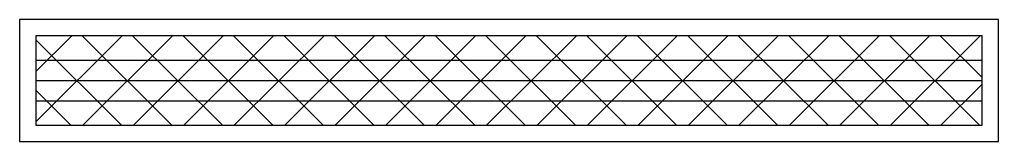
# Model space of a CAD drawing. Header units: millimetres. Extents: x -600 to 600, y -75 to 75.
import ezdxf

# ---------------------------------------------------------------- set-up
doc = ezdxf.new("R2010")
doc.units = ezdxf.units.MM
doc.header["$MEASUREMENT"] = 0

msp = doc.modelspace()

# ---------------------------------------------------------------- wipeouts: each hides what was drawn before it
msp.add_wipeout([(-600, 75), (600, 75), (600, -75), (-600, -75)])

# ---------------------------------------------------------------- next in the draw order: hatches: boundary and pattern name
at = {"ltscale": 80}
h = msp.add_hatch(dxfattribs=at)
h.set_pattern_fill('ANSI37', color=8, scale=350, angle=-90, style=0)
h.set_pattern_definition([(315, (1183975.783, -4118468.78), (30.93592168, 30.93592168), []), (45, (1183975.783, -4118468.78), (-30.93592168, 30.93592168), [])])
h.paths.add_polyline_path([(-580, -55), (580, -55), (580, 55), (-580, 55)])

# ---------------------------------------------------------------- next in the draw order: linework, layer by layer
at = {"color": 8, "ltscale": 80}
for p, q in [((-580, 25), (580, 25)), ((-580, 0), (580, 0)), ((-580, -25), (580, -25))]:
    msp.add_line(p, q, dxfattribs=at)
at = {"ltscale": 80}
for points in [[(-600, -75), (600, -75), (600, 75), (-600, 75)], [(-580, -55), (580, -55), (580, 55), (-580, 55)]]:
    msp.add_lwpolyline(points, close=True, dxfattribs=at)

doc.saveas('drawing.dxf')
